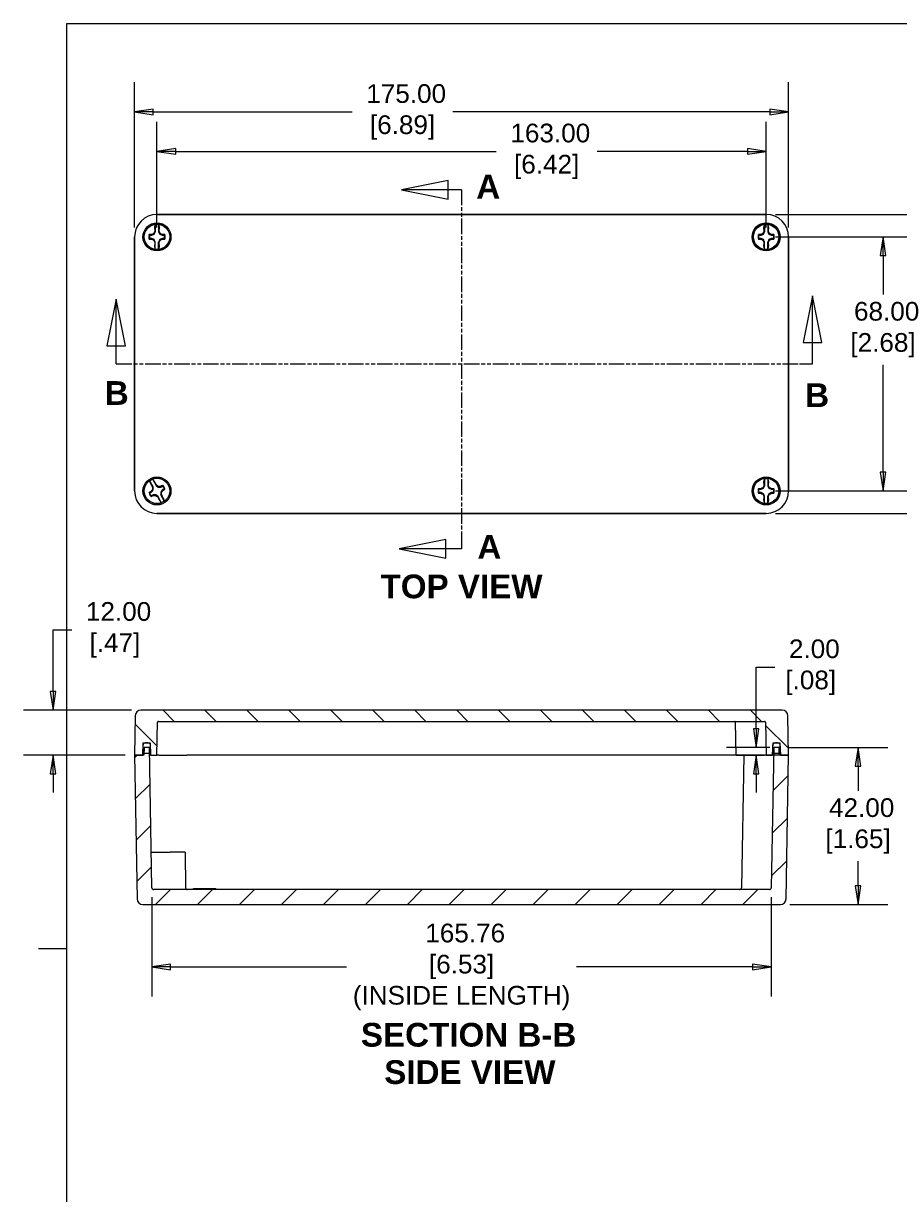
# Model space of a CAD drawing. Header units: millimetres. Extents: x 11 to 684, y 15 to 525.
# Drawn here: x 10.6 to 245, y 204.1 to 517.5 of the extents above; entities that cross this region are included whole.
import ezdxf

# ---------------------------------------------------------------- set-up
doc = ezdxf.new("R2010")
doc.units = ezdxf.units.MM
doc.header["$LTSCALE"] = 2.5
doc.linetypes.add('DOUBLE_DASH_CHAIN', pattern=[1.2403, 0.6614, -0.0827, 0.1654, -0.0827, 0.1654, -0.0827])
for name, color, linetype, lineweight in [('Dimension (ANSI)', 7, 'Continuous', 9), ('Hatch (ANSI)', 7, 'Continuous', 9), ('Section Line (ANSI)', 7, 'DOUBLE_DASH_CHAIN', 9), ('Sketch Geometry (ANSI)', 7, 'Continuous', 9), ('Symbol (ANSI)', 7, 'Continuous', 9), ('Visible (ANSI)', 7, 'Continuous', 9)]:
    doc.layers.add(name, color=color, linetype=linetype, lineweight=lineweight)
doc.styles.add('Label Text (ANSI)', font='arialbd.ttf')
doc.styles.add('Note Text (ANSI)', font='arial.ttf')
doc.dimstyles.new('Default - mm (ANSI)', dxfattribs={"dimscale": 2.5, "dimtxt": 2, "dimasz": 2, "dimexe": 3.175, "dimexo": 1, "dimgap": 0.8, "dimtad": 0, "dimtih": 1, "dimtoh": 1, "dimrnd": 1e-08, "dimzin": 4, "dimdsep": 46, "dimtxsty": 'Note Text (ANSI)', "dimblk": 'Filled-1', "dimcen": 0.09, "dimdle": 10, "dimclrd": 256, "dimclre": 256, "dimclrt": 256, "dimadec": 1, "dimazin": 0, "dimtfac": 1.524, "dimtofl": 0, "dimtmove": 0, "dimatfit": 3, "dimfxl": 0, "dimtolj": 1, "dimtzin": 0, "dimlwd": -1, "dimlwe": -1, "dimarcsym": 0})

# ---------------------------------------------------------------- blocks, each defined once
blk = doc.blocks.new('Borders Default Border')
at = {"layer": 'Sketch Geometry (ANSI)'}
blk.add_line((8.89, 107.95), (5.87, 107.95), dxfattribs=at)
at = {"layer": 'Sketch Geometry (ANSI)', "flags": 128}
blk.add_lwpolyline([(8.89, 8.89), (8.89, 207.01), (270.51, 207.01), (270.51, 8.89), (8.89, 8.89)], dxfattribs=at)
blk = doc.blocks.new('2dTransSection0')
at = {"layer": 'Section Line (ANSI)', "linetype": 'Continuous'}
for p, q in [((14.18, 177.5), (13.18, 172.5)), ((14.18, 172.5), (14.18, 177.5)), ((15.18, 172.5), (14.18, 177.5)), ((88.7, 177.85), (87.7, 172.85)), ((88.7, 172.85), (88.7, 177.85)), ((89.7, 172.85), (88.7, 177.85)), ((13.18, 172.5), (15.18, 172.5)), ((14.18, 170.56), (14.18, 172.5)), ((87.7, 172.85), (89.7, 172.85)), ((88.7, 170.56), (88.7, 172.85)), ((14.18, 170.56), (15.58, 170.56)), ((87.3, 170.56), (88.7, 170.56))]:
    blk.add_line(p, q, dxfattribs=at)
at = {"layer": 'Section Line (ANSI)', "linetype": 'DOUBLE_DASH_CHAIN'}
blk.add_line((14.18, 170.56), (88.7, 170.56), dxfattribs=at)
at = {"layer": 'Section Line (ANSI)', "linetype": 'Continuous', "flags": 128}
for points in [[(15.18, 172.5), (14.18, 177.5), (13.18, 172.5), (15.18, 172.5)], [(89.7, 172.85), (88.7, 177.85), (87.7, 172.85), (89.7, 172.85)]]:
    blk.add_lwpolyline(points, dxfattribs=at)
at = {"layer": 'Section Line (ANSI)'}
for points in [[(15.18, 172.5), (14.18, 177.5), (13.18, 172.5), (15.18, 172.5)], [(89.7, 172.85), (88.7, 177.85), (87.7, 172.85), (89.7, 172.85)]]:
    blk.add_solid(points, dxfattribs=at)
at = {"layer": 'Section Line (ANSI)', "char_height": 2.54, "attachment_point": 7, "line_spacing_factor": 0.25, "style": 'Label Text (ANSI)'}
for insert in [(12.95, 166.17), (87.91, 165.94)]:
    blk.add_mtext('B', dxfattribs=dict(at, insert=insert))
blk = doc.blocks.new('2dTransSection1')
at = {"layer": 'Section Line (ANSI)', "linetype": 'Continuous'}
for p, q in [((49.7, 190.21), (44.7, 189.21)), ((49.7, 188.21), (49.7, 190.21)), ((49.7, 189.21), (44.7, 189.21)), ((44.7, 189.21), (49.7, 188.21)), ((51.14, 189.21), (49.7, 189.21)), ((51.14, 189.21), (51.14, 187.78)), ((49.44, 151.77), (44.44, 150.77)), ((49.44, 149.77), (49.44, 151.77)), ((51.14, 152.2), (51.14, 150.77)), ((49.44, 150.77), (44.44, 150.77)), ((44.44, 150.77), (49.44, 149.77)), ((51.14, 150.77), (49.44, 150.77))]:
    blk.add_line(p, q, dxfattribs=at)
at = {"layer": 'Section Line (ANSI)', "linetype": 'DOUBLE_DASH_CHAIN'}
blk.add_line((51.14, 189.21), (51.14, 150.77), dxfattribs=at)
at = {"layer": 'Section Line (ANSI)', "linetype": 'Continuous', "flags": 128}
for points in [[(49.7, 190.21), (44.7, 189.21), (49.7, 188.21), (49.7, 190.21)], [(49.44, 151.77), (44.44, 150.77), (49.44, 149.77), (49.44, 151.77)]]:
    blk.add_lwpolyline(points, dxfattribs=at)
at = {"layer": 'Section Line (ANSI)'}
for points in [[(49.7, 190.21), (44.7, 189.21), (49.7, 188.21), (49.7, 190.21)], [(49.44, 151.77), (44.44, 150.77), (49.44, 149.77), (49.44, 151.77)]]:
    blk.add_solid(points, dxfattribs=at)
at = {"layer": 'Section Line (ANSI)', "char_height": 2.54, "attachment_point": 7, "line_spacing_factor": 0.25, "style": 'Label Text (ANSI)'}
for insert in [(52.71, 188.26), (52.83, 149.69)]:
    blk.add_mtext('A', dxfattribs=dict(at, insert=insert))
blk = doc.blocks.new('Filled-1')
at = {"color": 0}
for p, q in [((0, 0), (-1, 0.15)), ((-1, 0.15), (-1, -0.15)), ((-1, 0), (0, 0)), ((-1, -0.15), (0, 0))]:
    blk.add_line(p, q, dxfattribs=at)
at = {"color": 0, "flags": 128}
blk.add_lwpolyline([(-1, -0.15), (0, 0), (-1, 0.15), (-1, -0.15)], dxfattribs=at)
at = {"color": 0}
blk.add_solid([(-1, -0.15), (0, 0), (-1, 0.15), (-1, -0.15)], dxfattribs=at)
blk = doc.blocks.new('*D10')
at = {"layer": 'Defpoints', "color": 0, "transparency": 16777216}
for p in [(215.34, 493.83), (40.34, 460.39), (215.34, 460.39)]:
    blk.add_point(p, dxfattribs=at)
at = {"layer": 'Dimension (ANSI)', "transparency": 16777216}
for p, q in [((40.34, 462.89), (40.34, 501.76)), ((215.34, 462.89), (215.34, 501.76)), ((45.34, 493.83), (98.57, 493.83)), ((210.34, 493.83), (125.54, 493.83))]:
    blk.add_line(p, q, dxfattribs=at)
at = {"layer": 'Dimension (ANSI)', "transparency": 16777216, "xscale": 5, "yscale": 5, "zscale": 5, "rotation": 180}
blk.add_blockref('Filled-1', (40.34, 493.83), dxfattribs=at)
at = {"layer": 'Dimension (ANSI)', "transparency": 16777216, "xscale": 5, "yscale": 5, "zscale": 5}
blk.add_blockref('Filled-1', (215.34, 493.83), dxfattribs=at)
at = {"layer": 'Dimension (ANSI)', "transparency": 16777216, "insert": (112.05, 493.83), "char_height": 5, "attachment_point": 5, "style": 'Note Text (ANSI)'}
blk.add_mtext('\\A1; 175.00\\P[6.89]', dxfattribs=at)
blk = doc.blocks.new('*D11')
at = {"layer": 'Defpoints', "color": 0, "transparency": 16777216}
for p in [(209.34, 466.39), (209.34, 386.39), (258.17, 386.39)]:
    blk.add_point(p, dxfattribs=at)
at = {"layer": 'Dimension (ANSI)', "transparency": 16777216}
for p, q in [((211.84, 466.39), (266.11, 466.39)), ((258.17, 461.39), (258.17, 424)), ((258.17, 391.39), (258.17, 405.23)), ((211.84, 386.39), (266.11, 386.39))]:
    blk.add_line(p, q, dxfattribs=at)
at = {"layer": 'Dimension (ANSI)', "transparency": 16777216, "xscale": 5, "yscale": 5, "zscale": 5}
for p, rotation in [((258.17, 466.39), 90), ((258.17, 386.39), 270)]:
    blk.add_blockref('Filled-1', p, dxfattribs=dict(at, rotation=rotation))
at = {"layer": 'Dimension (ANSI)', "transparency": 16777216, "insert": (258.17, 414.62), "char_height": 5, "attachment_point": 5, "style": 'Note Text (ANSI)'}
blk.add_mtext('\\A1; 80.00\\P[3.15]', dxfattribs=at)
blk = doc.blocks.new('*D12')
at = {"layer": 'Defpoints', "color": 0, "transparency": 16777216}
for p in [(209.34, 483.27), (46.34, 460.39), (209.34, 460.39)]:
    blk.add_point(p, dxfattribs=at)
at = {"layer": 'Dimension (ANSI)', "transparency": 16777216}
for p, q in [((46.34, 462.89), (46.34, 491.2)), ((209.34, 462.89), (209.34, 491.2)), ((51.34, 483.27), (137.13, 483.27)), ((204.34, 483.27), (164.1, 483.27))]:
    blk.add_line(p, q, dxfattribs=at)
at = {"layer": 'Dimension (ANSI)', "transparency": 16777216, "xscale": 5, "yscale": 5, "zscale": 5, "rotation": 180}
blk.add_blockref('Filled-1', (46.34, 483.27), dxfattribs=at)
at = {"layer": 'Dimension (ANSI)', "transparency": 16777216, "xscale": 5, "yscale": 5, "zscale": 5}
blk.add_blockref('Filled-1', (209.34, 483.27), dxfattribs=at)
at = {"layer": 'Dimension (ANSI)', "transparency": 16777216, "insert": (150.61, 483.27), "char_height": 5, "attachment_point": 5, "style": 'Note Text (ANSI)'}
blk.add_mtext('\\A1; 163.00\\P[6.42]', dxfattribs=at)
blk = doc.blocks.new('*D13')
at = {"layer": 'Defpoints', "color": 0, "transparency": 16777216}
for p in [(209.34, 460.39), (209.34, 392.39), (240.61, 392.39)]:
    blk.add_point(p, dxfattribs=at)
at = {"layer": 'Dimension (ANSI)', "transparency": 16777216}
for p, q in [((211.84, 460.39), (248.55, 460.39)), ((240.61, 455.39), (240.61, 444.94)), ((240.61, 397.39), (240.61, 426.18)), ((211.84, 392.39), (248.55, 392.39))]:
    blk.add_line(p, q, dxfattribs=at)
at = {"layer": 'Dimension (ANSI)', "transparency": 16777216, "xscale": 5, "yscale": 5, "zscale": 5}
for p, rotation in [((240.61, 460.39), 90), ((240.61, 392.39), 270)]:
    blk.add_blockref('Filled-1', p, dxfattribs=dict(at, rotation=rotation))
at = {"layer": 'Dimension (ANSI)', "transparency": 16777216, "insert": (240.61, 435.56), "char_height": 5, "attachment_point": 5, "style": 'Note Text (ANSI)'}
blk.add_mtext('\\A1; 68.00\\P[2.68]', dxfattribs=at)
blk = doc.blocks.new('*D17')
at = {"layer": 'Defpoints', "color": 0, "transparency": 16777216}
for p in [(42.02, 333.71), (18.54, 321.71), (40.34, 321.71)]:
    blk.add_point(p, dxfattribs=at)
at = {"layer": 'Dimension (ANSI)', "transparency": 16777216}
for p, q in [((18.54, 338.71), (18.54, 355.22)), ((18.54, 355.22), (23.54, 355.22)), ((39.52, 333.71), (10.6, 333.71)), ((37.84, 321.71), (10.6, 321.71)), ((18.54, 316.71), (18.54, 311.71))]:
    blk.add_line(p, q, dxfattribs=at)
at = {"layer": 'Dimension (ANSI)', "transparency": 16777216, "xscale": 5, "yscale": 5, "zscale": 5}
for p, rotation in [((18.54, 333.71), 270), ((18.54, 321.71), 90)]:
    blk.add_blockref('Filled-1', p, dxfattribs=dict(at, rotation=rotation))
at = {"layer": 'Dimension (ANSI)', "transparency": 16777216, "insert": (35.09, 355.22), "char_height": 5, "attachment_point": 5, "style": 'Note Text (ANSI)'}
blk.add_mtext('\\A1; 12.00\\P[.47]', dxfattribs=at)
blk = doc.blocks.new('*D18')
at = {"layer": 'Defpoints', "color": 0, "transparency": 16777216}
for p in [(212.8, 323.71), (233.93, 323.71), (213.17, 281.71)]:
    blk.add_point(p, dxfattribs=at)
at = {"layer": 'Dimension (ANSI)', "transparency": 16777216}
for p, q in [((215.3, 323.71), (241.86, 323.71)), ((233.93, 318.71), (233.93, 312.1)), ((233.93, 286.71), (233.93, 293.33)), ((215.67, 281.71), (241.86, 281.71))]:
    blk.add_line(p, q, dxfattribs=at)
at = {"layer": 'Dimension (ANSI)', "transparency": 16777216, "xscale": 5, "yscale": 5, "zscale": 5}
for p, rotation in [((233.93, 323.71), 90), ((233.93, 281.71), 270)]:
    blk.add_blockref('Filled-1', p, dxfattribs=dict(at, rotation=rotation))
at = {"layer": 'Dimension (ANSI)', "transparency": 16777216, "insert": (233.93, 302.71), "char_height": 5, "attachment_point": 5, "style": 'Note Text (ANSI)'}
blk.add_mtext('\\A1; 42.00\\P[1.65]', dxfattribs=at)
blk = doc.blocks.new('*D19')
at = {"layer": 'Defpoints', "color": 0, "transparency": 16777216}
for p in [(212.8, 323.71), (206.66, 321.71), (215.34, 321.71)]:
    blk.add_point(p, dxfattribs=at)
at = {"layer": 'Dimension (ANSI)', "transparency": 16777216}
for p, q in [((206.66, 328.71), (206.66, 345.22)), ((206.66, 345.22), (211.66, 345.22)), ((210.3, 323.71), (198.72, 323.71)), ((212.84, 321.71), (198.72, 321.71)), ((206.66, 316.71), (206.66, 311.71))]:
    blk.add_line(p, q, dxfattribs=at)
at = {"layer": 'Dimension (ANSI)', "transparency": 16777216, "xscale": 5, "yscale": 5, "zscale": 5}
for p, rotation in [((206.66, 323.71), 270), ((206.66, 321.71), 90)]:
    blk.add_blockref('Filled-1', p, dxfattribs=dict(at, rotation=rotation))
at = {"layer": 'Dimension (ANSI)', "transparency": 16777216, "insert": (221.26, 345.22), "char_height": 5, "attachment_point": 5, "style": 'Note Text (ANSI)'}
blk.add_mtext('\\A1; 2.00\\P[.08]', dxfattribs=at)
blk = doc.blocks.new('*D20')
at = {"layer": 'Defpoints', "color": 0, "transparency": 16777216}
for p in [(44.96, 286.21), (210.72, 286.21), (210.72, 264.99)]:
    blk.add_point(p, dxfattribs=at)
at = {"layer": 'Dimension (ANSI)', "transparency": 16777216}
for p, q in [((44.96, 283.71), (44.96, 257.05)), ((210.72, 283.71), (210.72, 257.05)), ((49.96, 264.99), (97.07, 264.99)), ((205.72, 264.99), (158.61, 264.99))]:
    blk.add_line(p, q, dxfattribs=at)
at = {"layer": 'Dimension (ANSI)', "transparency": 16777216, "xscale": 5, "yscale": 5, "zscale": 5, "rotation": 180}
blk.add_blockref('Filled-1', (44.96, 264.99), dxfattribs=at)
at = {"layer": 'Dimension (ANSI)', "transparency": 16777216, "xscale": 5, "yscale": 5, "zscale": 5}
blk.add_blockref('Filled-1', (210.72, 264.99), dxfattribs=at)
at = {"layer": 'Dimension (ANSI)', "transparency": 16777216, "insert": (127.84, 264.99), "char_height": 5, "attachment_point": 5, "style": 'Note Text (ANSI)'}
blk.add_mtext('\\A1; 165.76{\\fArial|b0|i0;\\H4.2038;}\\P[6.53]{\\P(INSIDE LENGTH\\fArial|b0|i0;\\H5.0000;)}', dxfattribs=at)

msp = doc.modelspace()

# ---------------------------------------------------------------- hatches: boundary and pattern name
at = {"layer": 'Hatch (ANSI)'}
h = msp.add_hatch(dxfattribs=at)
h.set_pattern_fill('ANSI31', color=256, scale=63.5, angle=90.00021, style=0)
h.set_pattern_definition([(135.0002, (0, 0), (-5.61264, -5.61268), [])])
edge = h.paths.add_edge_path()
edge.add_ellipse((213.656, 332.214), major_axis=(1.5, 0.026), ratio=1, start_angle=0, end_angle=89)
edge.add_line((213.656, 333.714), (42.023, 333.714))
edge.add_ellipse((42.023, 332.214), major_axis=(0, 1.5), ratio=1, start_angle=0, end_angle=89)
edge.add_line((40.523, 332.24), (40.339, 321.714))
edge.add_line((40.339, 321.714), (42.539, 321.714))
edge.add_line((42.539, 321.714), (42.561, 322.214))
edge.add_line((42.561, 322.214), (42.666, 324.616))
edge.add_line((42.666, 324.616), (42.681, 324.964))
edge.add_line((42.681, 324.964), (43.299, 324.964))
edge.add_line((43.299, 324.964), (43.879, 324.964))
edge.add_line((43.879, 324.964), (44.497, 324.964))
edge.add_line((44.497, 324.964), (44.512, 324.616))
edge.add_line((44.512, 324.616), (44.617, 322.214))
edge.add_line((44.617, 322.214), (44.639, 321.714))
edge.add_line((44.639, 321.714), (46.339, 321.714))
edge.add_line((46.339, 321.714), (46.515, 330.469))
edge.add_ellipse((46.765, 330.464), major_axis=(-0.25, 0.005), ratio=1, start_angle=271.15, end_angle=360, ccw=False)
edge.add_line((46.765, 330.714), (208.913, 330.714))
edge.add_ellipse((208.913, 330.464), major_axis=(0, 0.25), ratio=1, start_angle=271.15, end_angle=360, ccw=False)
edge.add_line((209.163, 330.469), (209.339, 321.714))
edge.add_line((209.339, 321.714), (211.039, 321.714))
edge.add_line((211.039, 321.714), (211.061, 322.214))
edge.add_line((211.061, 322.214), (211.166, 324.616))
edge.add_line((211.166, 324.616), (211.181, 324.964))
edge.add_line((211.181, 324.964), (211.799, 324.964))
edge.add_line((211.799, 324.964), (212.379, 324.964))
edge.add_line((212.379, 324.964), (212.997, 324.964))
edge.add_line((212.997, 324.964), (213.012, 324.616))
edge.add_line((213.012, 324.616), (213.117, 322.214))
edge.add_line((213.117, 322.214), (213.139, 321.714))
edge.add_line((213.139, 321.714), (215.339, 321.714))
edge.add_line((215.339, 321.714), (215.155, 332.24))
h = msp.add_hatch(dxfattribs=at)
h.set_pattern_fill('ANSI31', color=256, scale=63.5, style=0)
h.set_pattern_definition([(45, (0, 0), (-5.61266, 5.61266), [])])
edge = h.paths.add_edge_path()
edge.add_ellipse((213.167, 283.214), major_axis=(0, -1.5), ratio=1, start_angle=0, end_angle=89)
edge.add_line((214.667, 283.188), (215.339, 321.714))
edge.add_line((215.339, 321.714), (213.139, 321.714))
edge.add_line((213.139, 321.714), (212.839, 321.714))
edge.add_line((212.839, 321.714), (212.83, 322.214))
edge.add_line((212.83, 322.214), (212.804, 323.714))
edge.add_line((212.804, 323.714), (211.374, 323.714))
edge.add_line((211.374, 323.714), (211.348, 322.214))
edge.add_line((211.348, 322.214), (210.719, 286.205))
edge.add_ellipse((210.219, 286.214), major_axis=(0.5, -0.009), ratio=1, start_angle=271, end_angle=360, ccw=False)
edge.add_line((210.219, 285.714), (45.459, 285.714))
edge.add_ellipse((45.459, 286.214), major_axis=(0, -0.5), ratio=1, start_angle=271, end_angle=360, ccw=False)
edge.add_line((44.959, 286.205), (44.33, 322.214))
edge.add_line((44.33, 322.214), (44.304, 323.714))
edge.add_line((44.304, 323.714), (42.874, 323.714))
edge.add_line((42.874, 323.714), (42.848, 322.214))
edge.add_line((42.848, 322.214), (42.839, 321.714))
edge.add_line((42.839, 321.714), (42.539, 321.714))
edge.add_line((42.539, 321.714), (40.339, 321.714))
edge.add_line((40.339, 321.714), (41.012, 283.188))
edge.add_ellipse((42.511, 283.214), major_axis=(-1.5, -0.026), ratio=1, start_angle=0, end_angle=89)
edge.add_line((42.511, 281.714), (213.167, 281.714))
h = msp.add_hatch(dxfattribs=at)
h.set_pattern_fill('ANSI31', color=256, scale=63.5, angle=14.99998, style=0)
h.set_pattern_definition([(60, (0, 0), (-6.87408, 3.96875), [])])
edge = h.paths.add_edge_path()
edge.add_ellipse((43.879, 324.214), major_axis=(0.75, 0.013), ratio=1, start_angle=0, end_angle=31.38774)
edge.add_ellipse((43.879, 324.214), major_axis=(0.633, 0.402), ratio=1, start_angle=0, end_angle=57.61226)
edge.add_line((43.879, 324.964), (43.299, 324.964))
edge.add_ellipse((43.299, 324.214), major_axis=(0, 0.75), ratio=1, start_angle=0, end_angle=57.61226)
edge.add_ellipse((43.299, 324.214), major_axis=(-0.633, 0.402), ratio=1, start_angle=0, end_angle=31.38774)
edge.add_line((42.549, 324.227), (42.514, 322.214))
edge.add_line((42.514, 322.214), (42.561, 322.214))
edge.add_line((42.561, 322.214), (42.848, 322.214))
edge.add_line((42.848, 322.214), (44.33, 322.214))
edge.add_line((44.33, 322.214), (44.617, 322.214))
edge.add_line((44.617, 322.214), (44.664, 322.214))
edge.add_line((44.664, 322.214), (44.629, 324.227))
edge = h.paths.add_edge_path()
edge.add_ellipse((211.799, 324.214), major_axis=(0, 0.75), ratio=1, start_angle=0, end_angle=57.61226)
edge.add_ellipse((211.799, 324.214), major_axis=(-0.633, 0.402), ratio=1, start_angle=0, end_angle=31.38774)
edge.add_line((211.049, 324.227), (211.014, 322.214))
edge.add_line((211.014, 322.214), (211.061, 322.214))
edge.add_line((211.061, 322.214), (211.348, 322.214))
edge.add_line((211.348, 322.214), (212.83, 322.214))
edge.add_line((212.83, 322.214), (213.117, 322.214))
edge.add_line((213.117, 322.214), (213.164, 322.214))
edge.add_line((213.164, 322.214), (213.129, 324.227))
edge.add_ellipse((212.379, 324.214), major_axis=(0.75, 0.013), ratio=1, start_angle=0, end_angle=31.38774)
edge.add_ellipse((212.379, 324.214), major_axis=(0.633, 0.402), ratio=1, start_angle=0, end_angle=57.61226)
edge.add_line((212.379, 324.964), (211.799, 324.964))

# ---------------------------------------------------------------- linework, layer by layer
at = {"layer": 'Visible (ANSI)'}
for p, q in [((46.338, 466.39), (209.34, 466.39)), ((209.34, 466.39), (46.338, 466.39)), ((44.366, 460.839), (44.969, 460.839)), ((44.933, 461.001), (44.969, 460.839)), ((44.969, 460.839), (45.597, 461.132)), ((45.471, 461.258), (45.597, 461.132)), ((45.597, 461.132), (45.89, 461.76)), ((45.728, 461.796), (45.89, 461.76)), ((45.89, 463.632), (45.89, 461.76)), ((46.788, 463.632), (46.788, 461.76)), ((46.951, 461.796), (46.788, 461.76)), ((46.788, 461.76), (47.081, 461.132)), ((47.208, 461.258), (47.081, 461.132)), ((47.081, 461.132), (47.709, 460.839)), ((47.745, 461.001), (47.709, 460.839)), ((47.709, 460.839), (48.312, 460.839)), ((207.366, 460.839), (207.969, 460.839)), ((207.933, 461.001), (207.969, 460.839)), ((207.969, 460.839), (208.597, 461.132)), ((208.471, 461.258), (208.597, 461.132)), ((208.597, 461.132), (208.89, 461.76)), ((208.728, 461.796), (208.89, 461.76)), ((208.89, 463.632), (208.89, 461.76)), ((209.788, 463.632), (209.788, 461.76)), ((209.951, 461.796), (209.788, 461.76)), ((209.788, 461.76), (210.081, 461.132)), ((210.208, 461.258), (210.081, 461.132)), ((210.081, 461.132), (210.709, 460.839)), ((210.745, 461.001), (210.709, 460.839)), ((210.709, 460.839), (211.312, 460.839)), ((40.339, 392.389), (40.339, 460.391)), ((40.339, 460.391), (40.339, 392.389)), ((44.969, 459.941), (44.366, 459.941)), ((44.933, 459.778), (44.969, 459.941)), ((45.597, 459.648), (44.969, 459.941)), ((45.471, 459.521), (45.597, 459.648)), ((45.89, 459.02), (45.597, 459.648)), ((45.728, 458.984), (45.89, 459.02)), ((45.89, 457.148), (45.89, 459.02)), ((47.081, 459.648), (46.788, 459.02)), ((46.951, 458.984), (46.788, 459.02)), ((46.788, 457.148), (46.788, 459.02)), ((47.709, 459.941), (47.081, 459.648)), ((47.208, 459.521), (47.081, 459.648)), ((48.312, 459.941), (47.709, 459.941)), ((47.745, 459.778), (47.709, 459.941)), ((207.969, 459.941), (207.366, 459.941)), ((207.933, 459.778), (207.969, 459.941)), ((208.597, 459.648), (207.969, 459.941)), ((208.471, 459.521), (208.597, 459.648)), ((208.89, 459.02), (208.597, 459.648)), ((208.728, 458.984), (208.89, 459.02)), ((208.89, 457.148), (208.89, 459.02)), ((210.081, 459.648), (209.788, 459.02)), ((209.951, 458.984), (209.788, 459.02)), ((209.788, 457.148), (209.788, 459.02)), ((210.709, 459.941), (210.081, 459.648)), ((210.208, 459.521), (210.081, 459.648)), ((211.312, 459.941), (210.709, 459.941)), ((210.745, 459.778), (210.709, 459.941)), ((215.339, 460.391), (215.339, 392.389)), ((215.339, 392.389), (215.339, 460.391)), ((44.417, 395.039), (45.298, 393.388)), ((45.209, 395.462), (46.09, 393.81)), ((208.89, 395.632), (208.89, 393.76)), ((209.788, 395.632), (209.788, 393.76)), ((44.387, 391.857), (44.919, 392.141)), ((44.81, 392.268), (44.919, 392.141)), ((44.919, 392.141), (45.335, 392.696)), ((45.138, 393.343), (45.298, 393.388)), ((45.164, 392.747), (45.335, 392.696)), ((45.335, 392.696), (45.298, 393.388)), ((46.217, 393.919), (46.09, 393.81)), ((46.09, 393.81), (46.645, 393.394)), ((46.697, 393.565), (46.645, 393.394)), ((46.645, 393.394), (47.337, 393.431)), ((47.292, 393.591), (47.337, 393.431)), ((47.337, 393.431), (47.869, 393.715)), ((47.759, 392.639), (47.344, 392.084)), ((47.514, 392.032), (47.344, 392.084)), ((47.344, 392.084), (47.38, 391.392)), ((48.291, 392.923), (47.759, 392.639)), ((47.868, 392.512), (47.759, 392.639)), ((207.366, 392.839), (207.969, 392.839)), ((207.969, 391.941), (207.366, 391.941)), ((207.933, 393.001), (207.969, 392.839)), ((207.933, 391.778), (207.969, 391.941)), ((207.969, 392.839), (208.597, 393.132)), ((208.597, 391.648), (207.969, 391.941)), ((208.471, 393.258), (208.597, 393.132)), ((208.597, 393.132), (208.89, 393.76)), ((208.728, 393.796), (208.89, 393.76)), ((209.951, 393.796), (209.788, 393.76)), ((209.788, 393.76), (210.081, 393.132)), ((210.208, 393.258), (210.081, 393.132)), ((210.081, 393.132), (210.709, 392.839)), ((210.709, 391.941), (210.081, 391.648)), ((210.745, 393.001), (210.709, 392.839)), ((210.709, 392.839), (211.312, 392.839)), ((211.312, 391.941), (210.709, 391.941)), ((210.745, 391.778), (210.709, 391.941)), ((45.341, 391.349), (44.809, 391.065)), ((46.033, 391.386), (45.341, 391.349)), ((45.386, 391.189), (45.341, 391.349)), ((45.982, 391.215), (46.033, 391.386)), ((46.588, 390.97), (46.033, 391.386)), ((46.461, 390.861), (46.588, 390.97)), ((47.469, 389.318), (46.588, 390.97)), ((47.541, 391.437), (47.38, 391.392)), ((48.261, 389.741), (47.38, 391.392)), ((208.471, 391.521), (208.597, 391.648)), ((208.89, 391.02), (208.597, 391.648)), ((208.728, 390.984), (208.89, 391.02)), ((208.89, 389.148), (208.89, 391.02)), ((210.081, 391.648), (209.788, 391.02)), ((209.951, 390.984), (209.788, 391.02)), ((209.788, 389.148), (209.788, 391.02)), ((210.208, 391.521), (210.081, 391.648)), ((209.34, 386.39), (46.338, 386.39)), ((46.338, 386.39), (209.34, 386.39)), ((213.656, 333.714), (42.023, 333.714)), ((40.523, 332.24), (40.339, 321.714)), ((46.339, 321.714), (46.515, 330.469)), ((46.765, 330.714), (208.913, 330.714)), ((201.339, 321.714), (201.163, 330.469)), ((209.163, 330.469), (209.339, 321.714)), ((215.339, 321.714), (215.155, 332.24)), ((42.549, 324.227), (42.514, 322.214)), ((42.539, 321.714), (42.681, 324.964)), ((42.681, 324.964), (44.497, 324.964)), ((42.874, 323.714), (42.839, 321.714)), ((44.304, 323.714), (42.874, 323.714)), ((43.879, 324.964), (43.299, 324.964)), ((44.959, 286.205), (44.304, 323.714)), ((44.497, 324.964), (44.639, 321.714)), ((44.664, 322.214), (44.629, 324.227)), ((211.374, 323.714), (210.719, 286.205)), ((211.049, 324.227), (211.014, 322.214)), ((211.039, 321.714), (211.181, 324.964)), ((211.181, 324.964), (212.997, 324.964)), ((212.804, 323.714), (211.374, 323.714)), ((212.379, 324.964), (211.799, 324.964)), ((212.839, 321.714), (212.804, 323.714)), ((212.997, 324.964), (213.139, 321.714)), ((213.164, 322.214), (213.129, 324.227)), ((42.839, 321.714), (40.339, 321.714)), ((40.339, 321.714), (41.012, 283.188)), ((40.339, 321.714), (42.539, 321.714)), ((42.514, 322.214), (44.664, 322.214)), ((44.639, 321.714), (46.339, 321.714)), ((46.81, 321.714), (46.339, 321.714)), ((46.81, 321.714), (54.325, 321.714)), ((54.824, 321.714), (54.325, 321.714)), ((200.839, 321.714), (54.824, 321.714)), ((201.339, 321.714), (200.839, 321.714)), ((201.339, 321.714), (208.869, 321.714)), ((203.339, 321.714), (202.719, 286.205)), ((209.339, 321.714), (208.869, 321.714)), ((209.339, 321.714), (211.039, 321.714)), ((211.014, 322.214), (213.164, 322.214)), ((215.339, 321.714), (212.839, 321.714)), ((213.139, 321.714), (215.339, 321.714)), ((214.667, 283.188), (215.339, 321.714)), ((44.793, 295.714), (49.839, 295.714)), ((53.839, 295.714), (49.839, 295.714)), ((53.839, 295.714), (54.005, 286.205)), ((210.219, 285.714), (45.459, 285.714)), ((56.105, 285.964), (62.076, 285.964)), ((56.105, 285.714), (56.105, 285.964)), ((62.076, 285.714), (62.076, 285.964)), ((42.511, 281.714), (213.167, 281.714))]:
    msp.add_line(p, q, dxfattribs=at)
for centre, radius in [((46.339, 460.39), 3.75), ((46.339, 460.39), 3.698), ((209.339, 460.39), 3.75), ((209.339, 460.39), 3.698), ((46.339, 460.39), 3.4), ((209.339, 460.39), 3.4), ((46.339, 392.39), 3.75), ((46.339, 392.39), 3.698), ((46.339, 392.39), 3.4), ((209.339, 392.39), 3.75), ((209.339, 392.39), 3.698), ((209.339, 392.39), 3.4)]:
    msp.add_circle(centre, radius, dxfattribs=at)
for centre, radius, start, end in [((46.339, 460.39), 2.173, 164.03095, 195.96905), ((46.339, 460.39), 2.024, 167.19038, 192.80962), ((46.339, 460.39), 3.273, 82.1207, 97.8793), ((46.339, 460.39), 2.024, 347.19038, 12.80962), ((46.339, 460.39), 2.173, 344.03095, 15.96905), ((209.339, 460.39), 2.173, 164.03095, 195.96905), ((209.339, 460.39), 2.024, 167.19038, 192.80962), ((209.339, 460.39), 3.273, 82.1207, 97.8793), ((209.339, 460.39), 2.024, 347.19038, 12.80962), ((209.339, 460.39), 2.173, 344.03095, 15.96905), ((46.339, 460.39), 3.273, 262.1207, 277.8793), ((209.339, 460.39), 3.273, 262.1207, 277.8793), ((46.339, 392.39), 3.273, 110.19661, 125.95522), ((209.339, 392.39), 3.273, 82.1207, 97.8793), ((46.339, 392.39), 2.173, 192.10687, 224.04496), ((46.339, 392.39), 2.024, 195.2663, 220.88554), ((46.339, 392.39), 2.024, 15.2663, 40.88554), ((46.339, 392.39), 2.173, 12.10687, 44.04496), ((209.339, 392.39), 2.173, 164.03095, 195.96905), ((209.339, 392.39), 2.024, 167.19038, 192.80962), ((209.339, 392.39), 2.024, 347.19038, 12.80962), ((209.339, 392.39), 2.173, 344.03095, 15.96905), ((46.339, 392.39), 3.273, 290.19661, 305.95522), ((209.339, 392.39), 3.273, 262.1207, 277.8793), ((42.023, 332.214), 1.5, 90, 179), ((213.656, 332.214), 1.5, 1, 90), ((46.765, 330.464), 0.25, 90, 178.85), ((200.913, 330.464), 0.25, 1.15, 90), ((208.913, 330.464), 0.25, 1.15, 90), ((43.299, 324.214), 0.75, 90, 179), ((43.879, 324.214), 0.75, 1, 90), ((211.799, 324.214), 0.75, 90, 179), ((212.379, 324.214), 0.75, 1, 90), ((45.459, 286.214), 0.5, 181, 270), ((54.505, 286.214), 0.5, 181, 270), ((202.219, 286.214), 0.5, 270, 359), ((210.219, 286.214), 0.5, 270, 359), ((42.511, 283.214), 1.5, 181, 270), ((213.167, 283.214), 1.5, 270, 359)]:
    msp.add_arc(centre, radius, start, end, dxfattribs=at)
for centre, major_axis, ratio, start_param, end_param in [((46.34, 460.389), (-4.244, 4.244), 0.9996955, 5.4979394, 7.0684312), ((46.34, 460.389), (-4.244, 4.244), 0.9996955, 5.4979394, 7.0684312), ((209.338, 460.389), (4.244, 4.244), 0.9996955, 5.4979394, 7.0684312), ((209.338, 460.389), (4.244, 4.244), 0.9996955, 5.4979394, 7.0684312), ((46.339, 458.365), (15.25, 0), 0.1736482, 1.663146, 1.706164), ((46.976, 459.028), (13.869, 6.489), 0.1736482, 1.598138, 1.6371116), ((47.701, 459.753), (6.489, 13.869), 0.1736482, 1.504481, 1.5434547), ((48.364, 460.39), (0, 15.25), 0.1736482, 1.4354287, 1.4784466), ((44.314, 460.39), (0, -15.25), 0.1736482, 1.663146, 1.706164), ((44.977, 459.753), (6.489, -13.869), 0.1736482, 1.598138, 1.6371116), ((45.702, 459.028), (13.869, -6.489), 0.1736482, 1.504481, 1.5434547), ((46.339, 458.365), (15.25, 0), 0.1736482, 1.4354287, 1.4784466), ((209.339, 458.365), (15.25, 0), 0.1736482, 1.663146, 1.706164), ((209.976, 459.028), (13.869, 6.489), 0.1736482, 1.598138, 1.6371116), ((210.701, 459.753), (6.489, 13.869), 0.1736482, 1.504481, 1.5434547), ((211.364, 460.39), (0, 15.25), 0.1736482, 1.4354287, 1.4784466), ((207.314, 460.39), (0, -15.25), 0.1736482, 1.663146, 1.706164), ((207.977, 459.753), (6.489, -13.869), 0.1736482, 1.598138, 1.6371116), ((208.702, 459.028), (13.869, -6.489), 0.1736482, 1.504481, 1.5434547), ((209.339, 458.365), (15.25, 0), 0.1736482, 1.4354287, 1.4784466), ((46.339, 462.415), (-15.25, 0), 0.1736482, 1.4354287, 1.4784466), ((46.976, 461.752), (-13.869, 6.489), 0.1736482, 1.504481, 1.5434547), ((47.701, 461.027), (-6.489, 13.869), 0.1736482, 1.598138, 1.6371116), ((48.364, 460.39), (0, 15.25), 0.1736482, 1.663146, 1.706164), ((44.314, 460.39), (0, -15.25), 0.1736482, 1.4354287, 1.4784466), ((44.977, 461.027), (-6.489, -13.869), 0.1736482, 1.504481, 1.5434547), ((45.702, 461.752), (-13.869, -6.489), 0.1736482, 1.598138, 1.6371116), ((46.339, 462.415), (-15.25, 0), 0.1736482, 1.663146, 1.706164), ((209.339, 462.415), (-15.25, 0), 0.1736482, 1.4354287, 1.4784466), ((209.976, 461.752), (-13.869, 6.489), 0.1736482, 1.504481, 1.5434547), ((210.701, 461.027), (-6.489, 13.869), 0.1736482, 1.598138, 1.6371116), ((211.364, 460.39), (0, 15.25), 0.1736482, 1.663146, 1.706164), ((207.314, 460.39), (0, -15.25), 0.1736482, 1.4354287, 1.4784466), ((207.977, 461.027), (-6.489, -13.869), 0.1736482, 1.504481, 1.5434547), ((208.702, 461.752), (-13.869, -6.489), 0.1736482, 1.598138, 1.6371116), ((209.339, 462.415), (-15.25, 0), 0.1736482, 1.663146, 1.706164), ((46.34, 392.391), (-4.244, -4.244), 0.9996955, 5.4979394, 7.0684312), ((46.34, 392.391), (-4.244, -4.244), 0.9996955, 5.4979394, 7.0684312), ((47.292, 390.603), (13.456, 7.177), 0.1736482, 1.663146, 1.706164), ((47.542, 391.488), (9.183, 12.253), 0.1736482, 1.598138, 1.6371116), ((48.126, 393.343), (-7.177, 13.456), 0.1736482, 1.4354287, 1.4784466), ((47.84, 392.469), (-0.802, 15.291), 0.1736482, 1.504481, 1.5434547), ((44.552, 391.437), (7.177, -13.456), 0.1736482, 1.663146, 1.706164), ((45.438, 391.187), (12.253, -9.183), 0.1736482, 1.598138, 1.6371116), ((46.418, 390.889), (15.291, 0.802), 0.1736482, 1.504481, 1.5434547), ((47.292, 390.603), (13.456, 7.177), 0.1736482, 1.4354287, 1.4784466), ((45.136, 393.292), (-9.183, -12.253), 0.1736482, 1.598138, 1.6371116), ((44.838, 392.311), (0.802, -15.291), 0.1736482, 1.504481, 1.5434547), ((45.386, 394.177), (-13.456, -7.177), 0.1736482, 1.663146, 1.706164), ((209.339, 390.365), (15.25, 0), 0.1736482, 1.663146, 1.706164), ((209.976, 391.028), (13.869, 6.489), 0.1736482, 1.598138, 1.6371116), ((210.701, 391.753), (6.489, 13.869), 0.1736482, 1.504481, 1.5434547), ((211.364, 392.39), (0, 15.25), 0.1736482, 1.4354287, 1.4784466), ((209.338, 392.391), (4.244, -4.244), 0.9996955, 5.4979394, 7.0684312), ((209.338, 392.391), (4.244, -4.244), 0.9996955, 5.4979394, 7.0684312), ((207.314, 392.39), (0, -15.25), 0.1736482, 1.663146, 1.706164), ((207.977, 391.753), (6.489, -13.869), 0.1736482, 1.598138, 1.6371116), ((208.702, 391.028), (13.869, -6.489), 0.1736482, 1.504481, 1.5434547), ((209.339, 390.365), (15.25, 0), 0.1736482, 1.4354287, 1.4784466), ((45.386, 394.177), (-13.456, -7.177), 0.1736482, 1.4354287, 1.4784466), ((46.26, 393.891), (-15.291, -0.802), 0.1736482, 1.504481, 1.5434547), ((47.241, 393.593), (-12.253, 9.183), 0.1736482, 1.598138, 1.6371116), ((48.126, 393.343), (-7.177, 13.456), 0.1736482, 1.663146, 1.706164), ((44.552, 391.437), (7.177, -13.456), 0.1736482, 1.4354287, 1.4784466), ((209.339, 394.415), (-15.25, 0), 0.1736482, 1.4354287, 1.4784466), ((209.976, 393.752), (-13.869, 6.489), 0.1736482, 1.504481, 1.5434547), ((210.701, 393.027), (-6.489, 13.869), 0.1736482, 1.598138, 1.6371116), ((211.364, 392.39), (0, 15.25), 0.1736482, 1.663146, 1.706164), ((207.314, 392.39), (0, -15.25), 0.1736482, 1.4354287, 1.4784466), ((207.977, 393.027), (-6.489, -13.869), 0.1736482, 1.504481, 1.5434547), ((208.702, 393.752), (-13.869, -6.489), 0.1736482, 1.598138, 1.6371116), ((209.339, 394.415), (-15.25, 0), 0.1736482, 1.663146, 1.706164)]:
    msp.add_ellipse(centre, major_axis=major_axis, ratio=ratio, start_param=start_param, end_param=end_param, dxfattribs=at)
for points, degree in [([(44.281, 460.988), (44.271, 460.988), (44.26, 460.988), (44.25, 460.988)], 3), ([(44.366, 460.839), (44.308, 460.911), (44.25, 460.988)], 2), ([(45.741, 462.479), (45.741, 462.469), (45.741, 462.458), (45.741, 462.448)], 3), ([(46.938, 462.448), (46.937, 462.458), (46.937, 462.469), (46.937, 462.479)], 3), ([(48.428, 460.988), (48.37, 460.911), (48.312, 460.839)], 2), ([(48.428, 460.988), (48.418, 460.988), (48.407, 460.988), (48.397, 460.988)], 3), ([(207.281, 460.988), (207.271, 460.988), (207.26, 460.988), (207.25, 460.988)], 3), ([(207.366, 460.839), (207.308, 460.911), (207.25, 460.988)], 2), ([(208.741, 462.479), (208.741, 462.469), (208.741, 462.458), (208.741, 462.448)], 3), ([(209.938, 462.448), (209.937, 462.458), (209.937, 462.469), (209.937, 462.479)], 3), ([(211.428, 460.988), (211.37, 460.911), (211.312, 460.839)], 2), ([(211.428, 460.988), (211.418, 460.988), (211.407, 460.988), (211.397, 460.988)], 3), ([(44.366, 459.941), (44.308, 459.869), (44.25, 459.792)], 2), ([(44.25, 459.792), (44.26, 459.792), (44.271, 459.792), (44.281, 459.791)], 3), ([(45.741, 458.332), (45.741, 458.322), (45.741, 458.311), (45.741, 458.301)], 3), ([(46.937, 458.301), (46.937, 458.311), (46.937, 458.322), (46.938, 458.332)], 3), ([(48.428, 459.792), (48.37, 459.869), (48.312, 459.941)], 2), ([(48.397, 459.791), (48.407, 459.792), (48.418, 459.792), (48.428, 459.792)], 3), ([(207.366, 459.941), (207.308, 459.869), (207.25, 459.792)], 2), ([(207.25, 459.792), (207.26, 459.792), (207.271, 459.792), (207.281, 459.791)], 3), ([(208.741, 458.332), (208.741, 458.322), (208.741, 458.311), (208.741, 458.301)], 3), ([(209.937, 458.301), (209.937, 458.311), (209.937, 458.322), (209.938, 458.332)], 3), ([(211.428, 459.792), (211.37, 459.869), (211.312, 459.941)], 2), ([(211.397, 459.791), (211.407, 459.792), (211.418, 459.792), (211.428, 459.792)], 3), ([(44.241, 391.949), (44.233, 391.944), (44.224, 391.939), (44.215, 391.934)], 3), ([(44.387, 391.857), (44.302, 391.894), (44.215, 391.934)], 2), ([(44.829, 393.952), (44.833, 393.943), (44.838, 393.933), (44.842, 393.924)], 3), ([(45.899, 394.488), (45.894, 394.496), (45.888, 394.505), (45.883, 394.514)], 3), ([(47.901, 393.9), (47.886, 393.806), (47.869, 393.715)], 2), ([(47.901, 393.9), (47.892, 393.896), (47.882, 393.891), (47.873, 393.887)], 3), ([(48.464, 392.846), (48.376, 392.886), (48.291, 392.923)], 2), ([(48.437, 392.83), (48.446, 392.835), (48.455, 392.841), (48.464, 392.846)], 3), ([(207.281, 392.988), (207.271, 392.988), (207.26, 392.988), (207.25, 392.988)], 3), ([(207.366, 392.839), (207.308, 392.911), (207.25, 392.988)], 2), ([(207.366, 391.941), (207.308, 391.869), (207.25, 391.792)], 2), ([(208.741, 394.479), (208.741, 394.469), (208.741, 394.458), (208.741, 394.448)], 3), ([(209.938, 394.448), (209.937, 394.458), (209.937, 394.469), (209.937, 394.479)], 3), ([(211.428, 392.988), (211.37, 392.911), (211.312, 392.839)], 2), ([(211.428, 391.792), (211.37, 391.869), (211.312, 391.941)], 2), ([(211.428, 392.988), (211.418, 392.988), (211.407, 392.988), (211.397, 392.988)], 3), ([(44.809, 391.065), (44.792, 390.974), (44.777, 390.879)], 2), ([(44.777, 390.879), (44.787, 390.884), (44.796, 390.889), (44.805, 390.893)], 3), ([(46.78, 390.292), (46.785, 390.283), (46.79, 390.274), (46.795, 390.265)], 3), ([(47.85, 390.828), (47.845, 390.837), (47.84, 390.847), (47.836, 390.856)], 3), ([(207.25, 391.792), (207.26, 391.792), (207.271, 391.792), (207.281, 391.791)], 3), ([(208.741, 390.332), (208.741, 390.322), (208.741, 390.311), (208.741, 390.301)], 3), ([(209.937, 390.301), (209.937, 390.311), (209.937, 390.322), (209.938, 390.332)], 3), ([(211.397, 391.791), (211.407, 391.792), (211.418, 391.792), (211.428, 391.792)], 3)]:
    msp.add_open_spline(points, degree=degree, dxfattribs=at)
for points, knots in [([(45.741, 462.479), (45.745, 462.6), (45.751, 462.72), (45.77, 462.998), (45.791, 463.186), (45.835, 463.441), (45.863, 463.558), (45.89, 463.632)], [0.68879134, 0.68879134, 0.68879134, 0.68879134, 0.72255267, 0.72255267, 0.77863308, 0.77863308, 0.82952638, 0.82952638, 0.82952638, 0.82952638]), ([(46.788, 463.632), (46.815, 463.558), (46.843, 463.441), (46.887, 463.186), (46.908, 462.998), (46.928, 462.72), (46.934, 462.6), (46.937, 462.479)], [0.0591837, 0.0591837, 0.0591837, 0.0591837, 0.110077, 0.110077, 0.16615742, 0.16615742, 0.19991875, 0.19991875, 0.19991875, 0.19991875]), ([(208.741, 462.479), (208.745, 462.6), (208.751, 462.72), (208.77, 462.998), (208.791, 463.186), (208.835, 463.441), (208.863, 463.558), (208.89, 463.632)], [0.68879134, 0.68879134, 0.68879134, 0.68879134, 0.72255267, 0.72255267, 0.77863308, 0.77863308, 0.82952638, 0.82952638, 0.82952638, 0.82952638]), ([(209.788, 463.632), (209.815, 463.558), (209.843, 463.441), (209.887, 463.186), (209.908, 462.998), (209.928, 462.72), (209.934, 462.6), (209.937, 462.479)], [0.0591837, 0.0591837, 0.0591837, 0.0591837, 0.110077, 0.110077, 0.16615742, 0.16615742, 0.19991875, 0.19991875, 0.19991875, 0.19991875]), ([(45.89, 457.148), (45.863, 457.222), (45.835, 457.339), (45.791, 457.594), (45.77, 457.782), (45.751, 458.059), (45.745, 458.18), (45.741, 458.301)], [0.0591837, 0.0591837, 0.0591837, 0.0591837, 0.110077, 0.110077, 0.16615742, 0.16615742, 0.19991875, 0.19991875, 0.19991875, 0.19991875]), ([(46.937, 458.301), (46.934, 458.18), (46.928, 458.059), (46.908, 457.782), (46.887, 457.594), (46.843, 457.339), (46.815, 457.222), (46.788, 457.148)], [0.68879134, 0.68879134, 0.68879134, 0.68879134, 0.72255267, 0.72255267, 0.77863308, 0.77863308, 0.82952638, 0.82952638, 0.82952638, 0.82952638]), ([(208.89, 457.148), (208.863, 457.222), (208.835, 457.339), (208.791, 457.594), (208.77, 457.782), (208.751, 458.059), (208.745, 458.18), (208.741, 458.301)], [0.0591837, 0.0591837, 0.0591837, 0.0591837, 0.110077, 0.110077, 0.16615742, 0.16615742, 0.19991875, 0.19991875, 0.19991875, 0.19991875]), ([(209.937, 458.301), (209.934, 458.18), (209.928, 458.059), (209.908, 457.782), (209.887, 457.594), (209.843, 457.339), (209.815, 457.222), (209.788, 457.148)], [0.68879134, 0.68879134, 0.68879134, 0.68879134, 0.72255267, 0.72255267, 0.77863308, 0.77863308, 0.82952638, 0.82952638, 0.82952638, 0.82952638]), ([(44.829, 393.952), (44.775, 394.06), (44.723, 394.169), (44.61, 394.423), (44.54, 394.599), (44.458, 394.845), (44.428, 394.961), (44.417, 395.039)], [0.68879134, 0.68879134, 0.68879134, 0.68879134, 0.72255267, 0.72255267, 0.77863308, 0.77863308, 0.82952638, 0.82952638, 0.82952638, 0.82952638]), ([(45.209, 395.462), (45.268, 395.409), (45.348, 395.319), (45.506, 395.115), (45.614, 394.959), (45.761, 394.723), (45.824, 394.62), (45.883, 394.514)], [0.0591837, 0.0591837, 0.0591837, 0.0591837, 0.110077, 0.110077, 0.16615742, 0.16615742, 0.19991875, 0.19991875, 0.19991875, 0.19991875]), ([(208.741, 394.479), (208.745, 394.6), (208.751, 394.72), (208.77, 394.998), (208.791, 395.186), (208.835, 395.441), (208.863, 395.558), (208.89, 395.632)], [0.68879134, 0.68879134, 0.68879134, 0.68879134, 0.72255267, 0.72255267, 0.77863308, 0.77863308, 0.82952638, 0.82952638, 0.82952638, 0.82952638]), ([(209.788, 395.632), (209.815, 395.558), (209.843, 395.441), (209.887, 395.186), (209.908, 394.998), (209.928, 394.72), (209.934, 394.6), (209.937, 394.479)], [0.0591837, 0.0591837, 0.0591837, 0.0591837, 0.110077, 0.110077, 0.16615742, 0.16615742, 0.19991875, 0.19991875, 0.19991875, 0.19991875]), ([(47.469, 389.318), (47.41, 389.371), (47.33, 389.461), (47.172, 389.665), (47.065, 389.821), (46.917, 390.057), (46.855, 390.16), (46.795, 390.265)], [0.0591837, 0.0591837, 0.0591837, 0.0591837, 0.110077, 0.110077, 0.16615742, 0.16615742, 0.19991875, 0.19991875, 0.19991875, 0.19991875]), ([(47.85, 390.828), (47.904, 390.72), (47.955, 390.611), (48.069, 390.357), (48.138, 390.181), (48.22, 389.935), (48.25, 389.819), (48.261, 389.741)], [0.68879134, 0.68879134, 0.68879134, 0.68879134, 0.72255267, 0.72255267, 0.77863308, 0.77863308, 0.82952638, 0.82952638, 0.82952638, 0.82952638]), ([(208.89, 389.148), (208.863, 389.222), (208.835, 389.339), (208.791, 389.594), (208.77, 389.782), (208.751, 390.059), (208.745, 390.18), (208.741, 390.301)], [0.0591837, 0.0591837, 0.0591837, 0.0591837, 0.110077, 0.110077, 0.16615742, 0.16615742, 0.19991875, 0.19991875, 0.19991875, 0.19991875]), ([(209.937, 390.301), (209.934, 390.18), (209.928, 390.059), (209.908, 389.782), (209.887, 389.594), (209.843, 389.339), (209.815, 389.222), (209.788, 389.148)], [0.68879134, 0.68879134, 0.68879134, 0.68879134, 0.72255267, 0.72255267, 0.77863308, 0.77863308, 0.82952638, 0.82952638, 0.82952638, 0.82952638])]:
    msp.add_open_spline(points, degree=3, knots=knots, dxfattribs=at)

# ---------------------------------------------------------------- block references
at = {"xscale": 2.5, "yscale": 2.5, "zscale": 2.5}
msp.add_blockref('Borders Default Border', (0, 0), dxfattribs=at)
at = {"layer": 'Section Line (ANSI)', "xscale": 2.5, "yscale": 2.5, "zscale": 2.5}
for name in ['2dTransSection1', '2dTransSection0']:
    msp.add_blockref(name, (0, 0), dxfattribs=at)

# ---------------------------------------------------------------- texts
at = {"layer": 'Symbol (ANSI)', "char_height": 6.35, "attachment_point": 7, "line_spacing_factor": 0.25, "style": 'Label Text (ANSI)'}
for s, insert in [('TOP VIEW', (106.149, 363.577)), ('SECTION B-B', (100.898, 243.578)), ('SIDE VIEW', (107.145, 233.585))]:
    msp.add_mtext(s, dxfattribs=dict(at, insert=insert))

# ---------------------------------------------------------------- dimensions: what is measured, and where the dimension line sits
at = {"layer": 'Dimension (ANSI)'}
for base, p1, p2, angle, text, override, picture, middle in [((215.339, 493.827), (40.339, 460.391), (215.339, 460.391), 180, ' <>\\X[6.89]', {"dimgap": 0.8, "dimtih": 0, "dimtoh": 0, "dimdec": 2, "dimpost": '\\X', "dimtol": 0, "dimlim": 0, "dimtp": 0, "dimtm": 0, "dimtdec": 2, "dimatfit": 1}, '*D10', (112.052, 493.827)), ((209.339, 483.266), (46.339, 460.39), (209.339, 460.39), 180, ' <>\\X[6.42]', {"dimgap": 0.8, "dimtih": 0, "dimtoh": 0, "dimdec": 2, "dimpost": '\\X', "dimtol": 0, "dimlim": 0, "dimtp": 0, "dimtm": 0, "dimtdec": 2, "dimatfit": 1}, '*D12', (150.612, 483.266)), ((258.172, 386.39), (209.34, 466.39), (209.34, 386.39), 90, ' <>\\X[3.15]', {"dimgap": 0.8, "dimdec": 2, "dimpost": '\\X', "dimtol": 0, "dimlim": 0, "dimtp": 0, "dimtm": 0, "dimtdec": 2, "dimatfit": 1}, '*D11', (258.172, 414.615)), ((240.611, 392.39), (209.339, 460.39), (209.339, 392.39), 90, ' <>\\X[2.68]', {"dimgap": 0.8, "dimdec": 2, "dimpost": '\\X', "dimtol": 0, "dimlim": 0, "dimtp": 0, "dimtm": 0, "dimtdec": 2, "dimatfit": 1}, '*D13', (240.611, 435.56)), ((18.542, 321.714), (42.023, 333.714), (40.339, 321.714), 90, ' <>\\X[.47]', {"dimgap": 0.8, "dimdec": 2, "dimpost": '\\X', "dimtol": 0, "dimlim": 0, "dimtp": 0, "dimtm": 0, "dimtdec": 2, "dimatfit": 1}, '*D17', (35.085, 355.221)), ((206.659, 321.714), (212.804, 323.714), (215.339, 321.714), 90, ' <>\\X[.08]', {"dimgap": 0.8, "dimdec": 2, "dimpost": '\\X', "dimtol": 0, "dimlim": 0, "dimtp": 0, "dimtm": 0, "dimtdec": 2, "dimatfit": 1}, '*D19', (221.26, 345.221)), ((233.926, 323.714), (213.167, 281.714), (212.804, 323.714), 270, ' <>\\X[1.65]', {"dimgap": 0.8, "dimdec": 2, "dimpost": '\\X', "dimtol": 0, "dimlim": 0, "dimtp": 0, "dimtm": 0, "dimtdec": 2, "dimatfit": 1}, '*D18', (233.926, 302.714)), ((210.719, 264.992), (44.959, 286.205), (210.719, 286.205), 180, ' <>{\\fArial|b0|i0;\\H4.2038;}\\X[6.53]{\\P(INSIDE LENGTH\\fArial|b0|i0;\\H5.0000;)}', {"dimgap": 0.8, "dimtih": 0, "dimtoh": 0, "dimdec": 2, "dimpost": '\\X', "dimtol": 0, "dimlim": 0, "dimtp": 0, "dimtm": 0, "dimtdec": 2, "dimatfit": 1}, '*D20', (127.839, 264.992))]:
    dim = msp.add_linear_dim(base=base, p1=p1, p2=p2, angle=angle, text=text, dimstyle='Default - mm (ANSI)', override=override, dxfattribs=at)
    dim.commit()
    dim.dimension.update_dxf_attribs({"geometry": picture, "text_midpoint": middle, "dimtype": 160})

doc.saveas('drawing.dxf')
